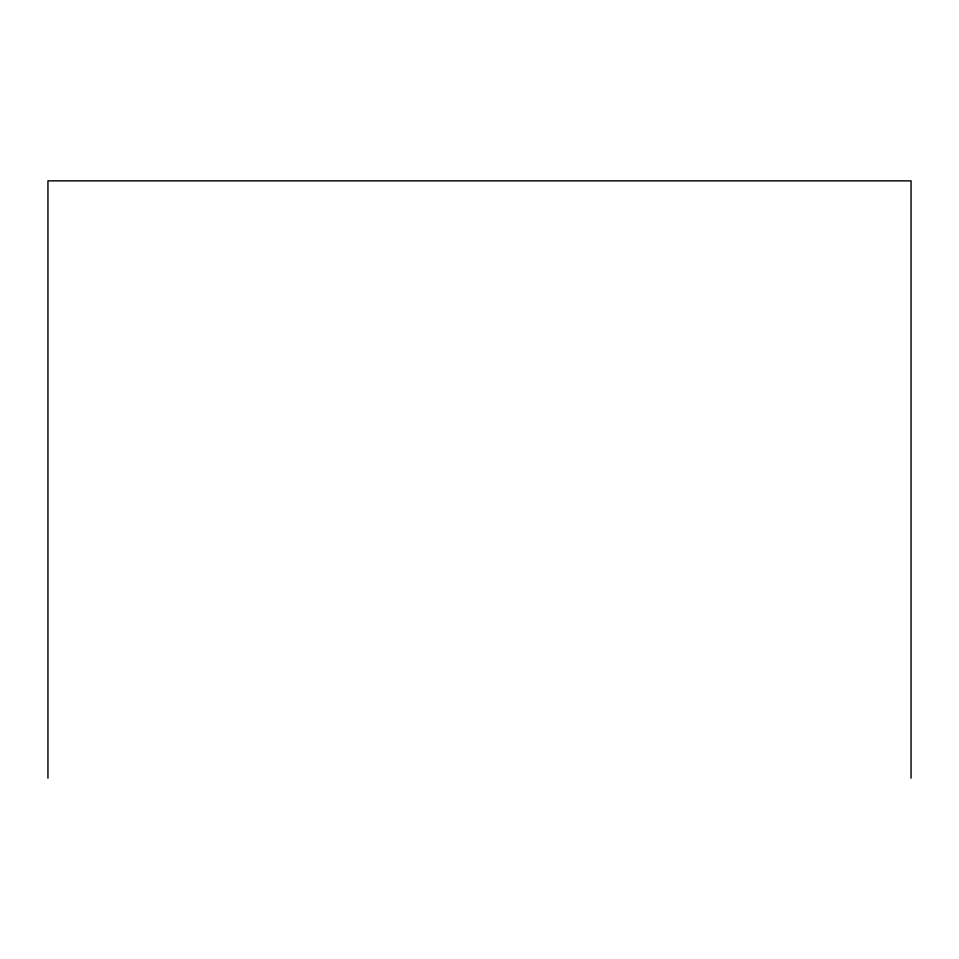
<?xml version="1.0" encoding="UTF-8"?>
<svg xmlns="http://www.w3.org/2000/svg" width="959" height="959" viewBox="0 0 959 959"><rect width="100%" height="100%" fill="white"/><g stroke="black" fill="none" stroke-linecap="round" stroke-linejoin="round"><path stroke-width="1.44" d="M911.05 778.133L911.05 180.867L47.95 180.867L47.95 778.133"/></g></svg>
